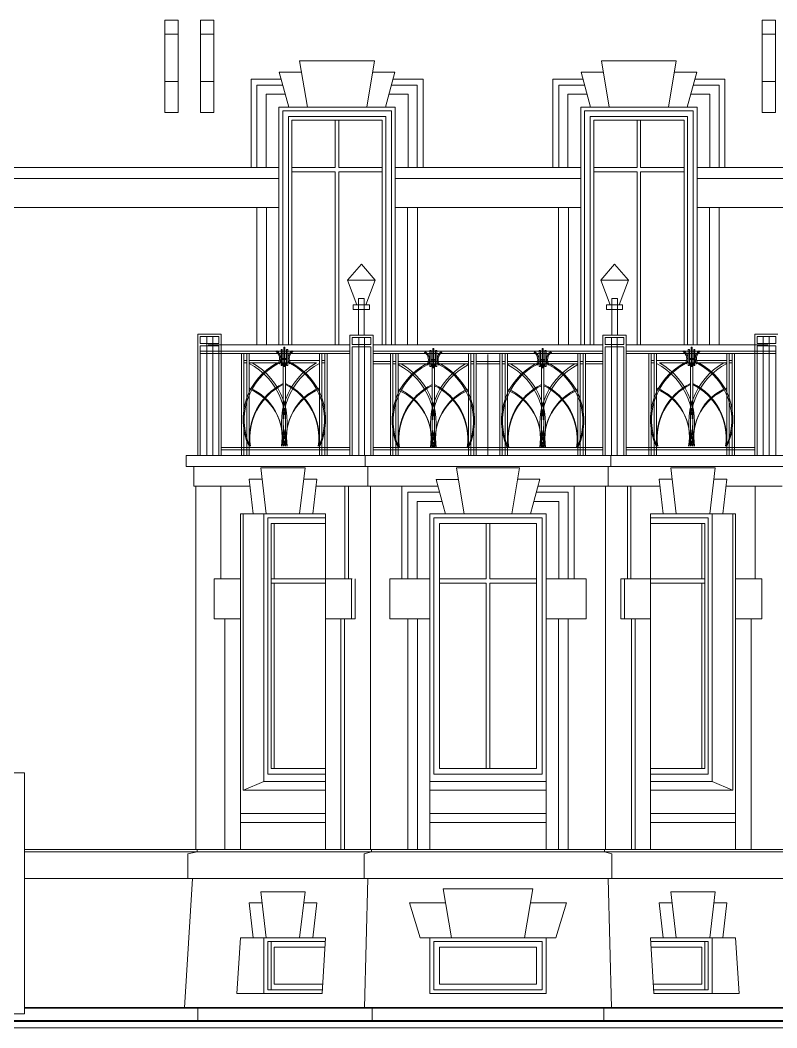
# Model space of a CAD drawing. Header units: millimetres. Extents: x 74752 to 193506, y -83124 to -13126.
# Drawn here: x 145103 to 151611, y -50400 to -41733 of the extents above; entities that cross this region are included whole.
import ezdxf

# ---------------------------------------------------------------- set-up
doc = ezdxf.new("R2010")
doc.units = ezdxf.units.MM
doc.layers.add('wall', color=5, linetype='Continuous')

msp = doc.modelspace()

# ---------------------------------------------------------------- linework, layer by layer
at = {"layer": 'wall', "color": 250, "linetype": 'Continuous', "lineweight": 15, "ltscale": 0.13}
for p, q in [((146346.4, -41852.8, -54479.3), (146461.6, -41852.8, -54479.3)), ((146652.4, -41852.8, -54479.3), (146767.6, -41852.8, -54479.3)), ((151601.2, -41852.8, -54479.3), (151486, -41852.8, -54479.3)), ((148150.6, -42082.1, -54317.7), (147507, -42082.1, -54278.7)), ((147507, -42082.1, -54331.2), (147573.8, -42480.3, -54233.4)), ((148150.6, -42082.1, -54331.2), (148083.8, -42480.3, -54233.4)), ((150102.9, -42082.1, -54317.7), (150746.5, -42082.1, -54278.7)), ((150102.9, -42082.1, -54331.2), (150169.7, -42480.3, -54233.4)), ((150746.5, -42082.1, -54331.2), (150679.7, -42480.3, -54233.4)), ((147331.5, -42180.3, -53801.4), (147523.6, -42180.3, -53785.2)), ((147413.5, -42480.3, -53872), (147331.5, -42180.3, -53874.3)), ((148326.1, -42180.3, -53801.4), (148134, -42180.3, -53785.2)), ((148244.1, -42480.3, -53872), (148326.1, -42180.3, -53874.3)), ((149927.5, -42180.3, -53801.4), (150119.6, -42180.3, -53785.2)), ((150009.4, -42480.3, -53872), (149927.5, -42180.3, -53874.3)), ((150922, -42180.3, -53801.4), (150729.9, -42180.3, -53785.2)), ((150840, -42480.3, -53872), (150922, -42180.3, -53874.3)), ((146346.4, -42260.1, -54479.3), (146461.6, -42260.1, -54479.3)), ((146652.4, -42260.1, -54479.3), (146767.6, -42260.1, -54479.3)), ((147088.8, -42240.3, -54318.4), (147088.8, -42999.9, -54683.5)), ((147088.8, -42240.3, -54317.6), (147347.9, -42240.3, -54298.1)), ((147138.8, -42291.2, -54308.5), (147138.8, -42999.9, -54673.8)), ((147138.8, -42291.2, -54308.5), (147361.8, -42291.2, -54308.5)), ((148518.8, -42291.2, -54308.5), (148295.8, -42291.2, -54308.5)), ((148568.8, -42240.3, -54316.5), (148309.7, -42240.3, -54296.9)), ((148518.8, -42291.2, -54308.5), (148518.8, -42999.9, -54870.8)), ((148568.8, -42240.3, -54318.4), (148568.8, -42999.9, -54880.5)), ((149684.7, -42240.3, -54318.4), (149684.7, -42999.9, -54880.5)), ((149684.7, -42240.3, -54316.5), (149943.9, -42240.3, -54296.9)), ((149734.7, -42291.2, -54308.5), (149734.7, -42999.9, -54870.8)), ((149734.7, -42291.2, -54308.5), (149957.7, -42291.2, -54308.5)), ((151114.7, -42291.2, -54308.5), (150891.7, -42291.2, -54308.5)), ((151164.7, -42240.3, -54317.6), (150905.6, -42240.3, -54298.1)), ((151114.7, -42291.2, -54308.5), (151114.7, -42999.9, -51468.9)), ((151164.7, -42240.3, -54318.4), (151164.7, -42999.9, -51478.6)), ((151601.2, -42260.1, -54479.3), (151486, -42260.1, -54479.3)), ((147218.8, -42370.3, -54309.7), (147383.5, -42370.3, -54297.3)), ((147218.8, -42370.3, -54308.6), (147218.8, -42999.9, -54684.7)), ((148438.8, -42370.3, -54308.6), (148274.1, -42370.3, -54296.1)), ((148438.8, -42370.3, -54308.6), (148438.8, -42999.9, -54881.8)), ((149814.7, -42370.3, -54308.6), (149979.4, -42370.3, -54296.1)), ((149814.7, -42370.3, -54308.6), (149814.7, -42999.9, -54881.8)), ((151034.7, -42370.3, -54309.7), (150870.1, -42370.3, -54297.3)), ((151034.7, -42370.3, -54308.6), (151034.7, -42999.9, -51479.8)), ((147328.8, -44526.8, -54269.7), (147328.8, -42480.3, -54298.2)), ((147328.8, -42480.3, -54298.2), (148328.8, -42480.3, -54298.2)), ((147361.8, -42513.3, -54269.6), (148295.8, -42513.3, -54298.2)), ((147361.8, -42513.3, -54298.2), (147361.8, -44526.8, -54259.6)), ((148278.6, -42480.3, -54298.2), (147379, -42480.3, -54298.2)), ((148295.8, -42513.3, -54298.2), (148295.8, -44526.8, -54259.6)), ((148328.8, -42480.3, -54298.2), (148328.8, -44526.8, -54269.7)), ((150924.7, -42480.3, -54298.2), (149924.7, -42480.3, -54298.2)), ((149924.7, -42480.3, -54298.2), (149924.7, -44526.8, -54269.7)), ((150891.7, -42513.3, -54269.6), (149957.7, -42513.3, -54298.2)), ((149957.7, -42513.3, -54298.2), (149957.7, -44526.8, -54259.6)), ((149974.9, -42480.3, -54298.2), (150874.5, -42480.3, -54298.2)), ((150891.7, -42513.3, -54298.2), (150891.7, -44526.8, -54259.6)), ((150924.7, -44526.8, -54269.7), (150924.7, -42480.3, -54298.2)), ((148247, -42562.3, -54298.2), (147410.6, -42562.3, -54271.2)), ((147410.6, -42562.3, -54298.2), (147410.6, -44526.8, -54259.4)), ((147813.8, -42592.2, -54664), (147813.8, -42999.9, -54881.8)), ((147843.8, -42592.2, -54664), (147843.8, -42999.9, -54881.8)), ((148247, -42562.3, -54298.2), (148247, -44526.8, -54259.4)), ((150006.5, -42562.3, -54298.2), (150842.9, -42562.3, -54271.2)), ((150006.5, -42562.3, -54298.2), (150006.5, -44526.8, -54259.4)), ((150409.7, -42592.2, -54664), (150409.7, -42999.9, -59401.9)), ((150439.7, -42592.2, -54664), (150439.7, -42999.9, -59401.9)), ((150842.9, -42562.3, -54298.2), (150842.9, -44526.8, -54259.4)), ((140976.4, -42999.9, -58086.6), (147328.8, -42999.9, -58086.6)), ((147813.8, -42999.9, -52587.5), (147440.6, -42999.8, -50361.6)), ((147813.8, -43037.2, -52587.5), (147440.6, -43037.2, -50361.6)), ((147813.8, -43037.2, -54881.8), (147813.8, -44526.8, -54651.5)), ((148217, -42999.9, -54992.2), (147843.8, -42999.9, -52766.4)), ((148217, -43037.3, -54992.2), (147843.8, -43037.2, -52766.4)), ((147843.8, -43037.2, -54881.8), (147843.8, -44526.8, -54651.5)), ((148328.8, -42999.9, -58283.7), (149924.7, -42999.9, -58283.7)), ((150409.7, -42999.9, -57107.6), (150036.5, -42999.9, -54881.8)), ((150409.7, -43037.3, -57107.6), (150036.5, -43037.2, -54881.8)), ((150409.7, -43037.3, -59401.9), (150409.7, -44526.8, -54944.1)), ((150812.9, -42999.9, -59512.3), (150439.7, -42999.9, -57286.5)), ((150812.9, -43037.3, -59512.3), (150439.7, -43037.3, -57286.5)), ((150439.7, -43037.3, -59401.9), (150439.7, -44526.8, -54944.1)), ((150924.7, -42999.9, -54881.8), (157443.3, -42999.9, -54881.8)), ((147328.8, -43094.8, -58086.6), (140976.4, -43094.8, -58086.6)), ((149924.7, -43094.8, -58283.7), (148328.8, -43094.8, -58283.7)), ((157443.3, -43094.8, -54881.8), (150924.7, -43094.8, -54881.8)), ((141041.4, -43344.8, -58086.6), (147328.8, -43344.8, -58086.6)), ((147138.5, -43344.8, -54732.9), (147138.5, -44526.8, -54332.4)), ((147222.9, -43344.8, -54676.4), (147222.9, -44526.8, -54277.3)), ((148328.8, -43344.8, -58283.7), (149924.7, -43344.8, -58283.7)), ((148434.7, -43344.8, -54873.5), (148434.7, -44526.8, -54277.3)), ((148519.1, -43344.8, -54930), (148519.1, -44526.8, -54332.4)), ((149734.4, -43344.8, -54930), (149734.4, -44526.8, -54332.4)), ((149818.8, -43344.8, -54873.5), (149818.8, -44526.8, -54277.3)), ((150924.7, -43344.8, -54881.8), (157443.3, -43344.8, -54881.8)), ((151030.6, -43344.8, -51471.6), (151030.6, -44526.8, -54277.3)), ((151115, -43344.8, -51528.1), (151115, -44526.8, -54332.4)), ((147919.1, -43970, -54478.6), (148038.3, -43832.5, -54478.6)), ((148157.6, -43970, -54478.6), (148038.3, -43832.5, -54478.6)), ((150095.9, -43970, -54478.6), (150215.2, -43832.5, -54478.6)), ((150334.4, -43970, -54478.6), (150215.2, -43832.5, -54478.6)), ((147999.1, -44182.4, -54478.6), (147919.1, -43970, -54478.6)), ((148157.6, -43970, -54478.6), (147919.1, -43970, -54478.6)), ((148076.8, -44182.4, -54478.6), (148157.6, -43970, -54478.6)), ((150176.8, -44182.4, -54478.6), (150095.9, -43970, -54478.6)), ((150095.9, -43970, -54478.6), (150334.4, -43970, -54478.6)), ((150254.5, -44182.4, -54478.6), (150334.4, -43970, -54478.6)), ((146632.5, -44433, -57695.4), (146632.5, -44603.3, -57695.4)), ((146632.5, -44433, -57695.4), (146632.5, -45470.5, -57695.4)), ((146632.5, -44433, -57695.4), (146832.5, -44433, -57695.4)), ((146652.5, -44453, -57695.4), (146652.5, -44513, -57695.4)), ((146812.5, -44453, -57695.4), (146652.5, -44453, -57695.4)), ((146812.5, -44453, -57695.4), (146804.5, -44453, -57695.4)), ((146812.1, -44433, -57695.4), (146832.5, -44433, -57695.4)), ((146812.5, -44453, -57695.4), (146812.5, -44513, -57695.4)), ((146832.5, -44433, -57695.4), (146832.5, -44598.1, -57695.4)), ((146832.5, -44433, -57695.4), (146832.5, -45470.5, -57695.4)), ((147937.9, -44442.8, -54478.6), (147937.9, -45477.5, -54478.6)), ((147937.9, -44442.8, -54478.6), (148137.9, -44442.8, -54478.6)), ((147957.9, -44462.8, -54478.6), (147957.9, -44522.8, -54478.6)), ((148117.9, -44462.8, -54478.6), (147957.9, -44462.8, -54478.6)), ((148117.9, -44462.8, -54478.6), (148109.9, -44462.8, -54478.6)), ((148117.5, -44442.8, -54478.6), (148137.9, -44442.8, -54478.6)), ((148117.9, -44462.8, -54478.6), (148117.9, -44522.8, -54478.6)), ((148137.9, -44442.8, -54478.6), (148137.9, -44608, -54478.6)), ((148137.9, -44442.8, -54478.6), (148137.9, -45477.5, -54478.6)), ((150115.6, -44442.8, -54478.6), (150115.6, -44608, -54478.6)), ((150115.6, -44442.8, -54478.6), (150115.6, -45477.5, -54478.6)), ((150315.6, -44442.8, -54478.6), (150115.6, -44442.8, -54478.6)), ((150136, -44442.8, -54478.6), (150115.6, -44442.8, -54478.6)), ((150135.6, -44462.8, -54478.6), (150135.6, -44522.8, -54478.6)), ((150135.6, -44462.8, -54478.6), (150143.6, -44462.8, -54478.6)), ((150135.6, -44462.8, -54478.6), (150295.6, -44462.8, -54478.6)), ((150295.6, -44462.8, -54478.6), (150295.6, -44522.8, -54478.6)), ((150315.6, -44442.8, -54478.6), (150315.6, -45477.5, -54478.6)), ((151421, -44433, -57695.4), (151421, -44598.1, -57695.4)), ((151421, -44433, -57695.4), (151421, -45470.5, -57695.4)), ((151621, -44433, -57695.4), (151421, -44433, -57695.4)), ((151441.4, -44433, -57695.4), (151421, -44433, -57695.4)), ((151441, -44453, -57695.4), (151441, -44513, -57695.4)), ((151441, -44453, -57695.4), (151449, -44453, -57695.4)), ((151441, -44453, -57695.4), (151601, -44453, -57695.4)), ((151601, -44453, -57695.4), (151601, -44513, -57695.4)), ((146812.5, -44513, -57695.4), (146652.5, -44513, -57695.4)), ((146812.5, -44533, -57695.4), (146652.5, -44533, -57695.4)), ((146652.5, -44533, -57695.4), (146652.5, -45470.5, -57695.4)), ((146720.7, -44526.8, -57694.7), (147937.9, -44526.8, -57694.7)), ((146812.5, -44533, -57695.4), (146776, -44533, -57695.4)), ((146812.5, -44513, -57695.4), (146781.7, -44513, -57695.4)), ((146812.5, -44533, -57695.4), (146812.5, -44575.1, -57695.4)), ((146812.5, -44533, -57695.4), (146812.5, -45470.5, -57695.4)), ((147370.6, -44547, -57694.7), (147370.6, -44712.3, -57694.7)), ((147370.6, -44547, -57694.7), (147380.6, -44547, -57694.7)), ((147380.6, -44547, -57694.7), (147380.6, -44712.3, -57694.7)), ((148117.9, -44522.8, -54478.6), (147957.9, -44522.8, -54478.6)), ((148117.9, -44542.8, -54478.6), (147957.9, -44542.8, -54478.6)), ((147957.9, -44542.8, -54478.6), (147957.9, -45477.5, -54478.6)), ((148117.9, -44542.8, -54478.6), (148117.9, -45477.5, -54478.6)), ((149126.8, -44526.8, -57694.7), (148137.9, -44526.8, -57694.7)), ((149126.8, -44526.8, -57694.7), (150115.6, -44526.8, -57694.7)), ((150135.6, -44522.8, -54478.6), (150295.6, -44522.8, -54478.6)), ((150135.6, -44542.8, -54478.6), (150295.6, -44542.8, -54478.6)), ((150135.6, -44542.8, -54478.6), (150135.6, -45477.5, -54478.6)), ((150295.6, -44542.8, -54478.6), (150295.6, -45477.5, -54478.6)), ((151532.8, -44526.8, -57694.7), (150315.6, -44526.8, -57694.7)), ((150872.9, -44547, -57694.7), (150872.9, -44712.3, -57694.7)), ((150882.9, -44547, -57694.7), (150872.9, -44547, -57694.7)), ((150882.9, -44547, -57694.7), (150882.9, -44712.3, -57694.7)), ((151441, -44513, -57695.4), (151471.8, -44513, -57695.4)), ((151441, -44513, -57695.4), (151601, -44513, -57695.4)), ((151441, -44533, -57695.4), (151477.5, -44533, -57695.4)), ((151441, -44533, -57695.4), (151601, -44533, -57695.4)), ((151441, -44533, -57695.4), (151441, -44575.1, -57695.4)), ((151441, -44533, -57695.4), (151441, -45470.5, -57695.4)), ((151601, -44533, -57695.4), (151601, -45470.5, -57695.4)), ((147555.9, -44580.1, -57694.7), (146652.5, -44580.1, -57694.7)), ((147583.2, -44580.1, -57694.7), (146652.5, -44580.1, -57694.7)), ((147555.9, -44600.1, -57694.7), (146652.5, -44600.1, -57694.7)), ((147006.6, -45470.5, -57694.7), (147006.6, -44600.1, -57694.7)), ((147026.6, -44660.1, -57694.7), (147026.6, -44600.1, -57694.7)), ((147026.6, -45470.5, -57694.7), (147026.6, -44600.1, -57694.7)), ((147052.8, -44660.1, -57694.7), (147052.8, -44600.1, -57694.7)), ((147052.8, -45406, -57694.7), (147052.8, -44615.6, -57694.7)), ((147072.8, -44660.1, -57694.7), (147072.8, -44600.1, -57694.7)), ((147072.8, -45406, -57694.7), (147072.8, -44615.6, -57694.7)), ((147309.4, -44575.9, -57694.7), (147301, -44581.5, -57694.7)), ((147937.9, -44580.1, -57694.7), (147317.7, -44580.1, -57694.7)), ((147937.9, -44600.1, -57694.7), (147317.7, -44600.1, -57694.7)), ((147346.6, -44564.8, -57694.7), (147346.6, -44702.3, -57694.7)), ((147346.6, -44564.8, -57694.7), (147356.6, -44564.8, -57694.7)), ((147356.6, -44564.8, -57694.7), (147356.6, -44702.3, -57694.7)), ((147394.7, -44564.8, -57694.7), (147394.7, -44702.3, -57694.7)), ((147404.7, -44564.8, -57694.7), (147394.7, -44564.8, -57694.7)), ((147404.7, -44564.8, -57694.7), (147404.7, -44702.3, -57694.7)), ((147441.9, -44575.9, -57694.7), (147450.2, -44581.5, -57694.7)), ((147677.9, -45470.5, -57694.7), (147677.9, -44600.1, -57694.7)), ((147697.9, -45470.5, -57694.7), (147697.9, -44600.1, -57694.7)), ((147724.1, -45470.5, -57694.7), (147724.1, -44600.1, -57694.7)), ((147744.1, -45470.5, -57694.7), (147744.1, -44600.1, -57694.7)), ((149126.8, -44580.1, -57694.7), (148137.9, -44580.1, -57694.7)), ((149126.8, -44600.1, -57694.7), (148137.9, -44600.1, -57694.7)), ((148287.9, -45477.5, -57682.4), (148287.9, -44600.1, -57682.4)), ((148307.9, -45477.5, -57682.4), (148307.9, -44600.1, -57682.4)), ((148334.1, -45477.5, -57682.4), (148334.1, -44600.1, -57682.4)), ((148354.1, -45477.5, -57682.4), (148354.1, -44600.1, -57682.4)), ((148590, -44585.7, -57682.4), (148581.7, -44591.3, -57682.4)), ((148627.3, -44574.6, -57682.4), (148627.3, -44712.1, -57682.4)), ((148627.3, -44574.6, -57682.4), (148637.3, -44574.6, -57682.4)), ((148637.3, -44574.6, -57682.4), (148637.3, -44712.1, -57682.4)), ((148651.3, -44556.8, -57682.4), (148651.3, -44722.1, -57682.4)), ((148661.3, -44556.8, -57682.4), (148651.3, -44556.8, -57682.4)), ((148661.3, -44556.8, -57682.4), (148661.3, -44722.1, -57682.4)), ((148675.4, -44574.6, -57682.4), (148675.4, -44712.1, -57682.4)), ((148685.4, -44574.6, -57682.4), (148675.4, -44574.6, -57682.4)), ((148685.4, -44574.6, -57682.4), (148685.4, -44712.1, -57682.4)), ((148722.6, -44585.7, -57682.4), (148730.9, -44591.3, -57682.4)), ((148959.2, -45477.5, -57682.4), (148959.2, -44600.1, -57682.4)), ((148979.2, -45477.5, -57682.4), (148979.2, -44600.1, -57682.4)), ((149005.4, -45477.5, -57682.4), (149005.4, -44600.1, -57682.4)), ((149025.4, -45477.5, -57682.4), (149025.4, -44600.1, -57682.4)), ((149125.7, -45477.5, -57682.4), (149125.7, -44609.9, -57682.4)), ((149126.8, -44580.1, -57694.7), (150115.6, -44580.1, -57694.7)), ((149126.8, -44600.1, -57694.7), (150115.6, -44600.1, -57694.7)), ((149228.1, -45477.5, -57682.4), (149228.1, -44600.1, -57682.4)), ((149248.1, -45477.5, -57682.4), (149248.1, -44600.1, -57682.4)), ((149274.3, -45477.5, -57682.4), (149274.3, -44600.1, -57682.4)), ((149294.3, -45477.5, -57682.4), (149294.3, -44600.1, -57682.4)), ((149530.9, -44585.7, -57682.4), (149522.6, -44591.3, -57682.4)), ((149568.1, -44574.6, -57682.4), (149568.1, -44712.1, -57682.4)), ((149568.1, -44574.6, -57682.4), (149578.1, -44574.6, -57682.4)), ((149578.1, -44574.6, -57682.4), (149578.1, -44712.1, -57682.4)), ((149592.2, -44556.8, -57682.4), (149592.2, -44722.1, -57682.4)), ((149592.2, -44556.8, -57682.4), (149602.2, -44556.8, -57682.4)), ((149602.2, -44556.8, -57682.4), (149602.2, -44722.1, -57682.4)), ((149616.2, -44574.6, -57682.4), (149616.2, -44712.1, -57682.4)), ((149626.2, -44574.6, -57682.4), (149616.2, -44574.6, -57682.4)), ((149626.2, -44574.6, -57682.4), (149626.2, -44712.1, -57682.4)), ((149663.5, -44585.7, -57682.4), (149671.8, -44591.3, -57682.4)), ((149899.4, -45477.5, -57682.4), (149899.4, -44600.1, -57682.4)), ((149919.4, -45477.5, -57682.4), (149919.4, -44600.1, -57682.4)), ((149945.6, -45477.5, -57682.4), (149945.6, -44600.1, -57682.4)), ((149965.6, -45477.5, -57682.4), (149965.6, -44600.1, -57682.4)), ((150315.6, -44580.1, -57694.7), (150935.9, -44580.1, -57694.7)), ((150315.6, -44600.1, -57694.7), (150935.9, -44600.1, -57694.7)), ((150509.5, -45470.5, -57694.7), (150509.5, -44600.1, -57694.7)), ((150529.5, -45470.5, -57694.7), (150529.5, -44600.1, -57694.7)), ((150555.6, -45470.5, -57694.7), (150555.6, -44600.1, -57694.7)), ((150575.6, -45470.5, -57694.7), (150575.6, -44600.1, -57694.7)), ((150670.4, -44580.1, -57694.7), (151601, -44580.1, -57694.7)), ((150697.6, -44580.1, -57694.7), (151601, -44580.1, -57694.7)), ((150697.6, -44600.1, -57694.7), (151601, -44600.1, -57694.7)), ((150811.6, -44575.9, -57694.7), (150803.3, -44581.5, -57694.7)), ((150848.8, -44564.8, -57694.7), (150848.8, -44702.3, -57694.7)), ((150848.8, -44564.8, -57694.7), (150858.8, -44564.8, -57694.7)), ((150858.8, -44564.8, -57694.7), (150858.8, -44702.3, -57694.7)), ((150896.9, -44564.8, -57694.7), (150896.9, -44702.3, -57694.7)), ((150906.9, -44564.8, -57694.7), (150896.9, -44564.8, -57694.7)), ((150906.9, -44564.8, -57694.7), (150906.9, -44702.3, -57694.7)), ((150944.2, -44575.9, -57694.7), (150952.5, -44581.5, -57694.7)), ((151180.8, -44660.1, -57694.7), (151180.8, -44600.1, -57694.7)), ((151180.8, -45406, -57694.7), (151180.8, -44615.6, -57694.7)), ((151200.8, -44660.1, -57694.7), (151200.8, -44600.1, -57694.7)), ((151200.8, -45406, -57694.7), (151200.8, -44615.6, -57694.7)), ((151226.9, -44660.1, -57694.7), (151226.9, -44600.1, -57694.7)), ((151226.9, -45470.5, -57694.7), (151226.9, -44600.1, -57694.7)), ((151246.9, -45470.5, -57694.7), (151246.9, -44600.1, -57694.7)), ((147026.6, -44660.1, -57694.7), (147052.8, -44660.1, -57694.7)), ((147026.6, -45470.5, -57694.7), (147026.6, -44680.1, -57694.7)), ((147026.6, -44680.1, -57694.7), (147052.8, -44680.1, -57694.7)), ((147052.8, -45470.5, -57694.7), (147052.8, -44680.1, -57694.7)), ((147072.8, -44660.1, -57694.7), (147332.2, -44660.1, -57694.7)), ((147072.8, -44680.1, -57694.7), (147324.6, -44680.1, -57694.7)), ((147072.8, -45470.5, -57694.7), (147072.8, -44680.1, -57694.7)), ((147072.8, -44680.1, -57694.7), (147175.4, -44680.1, -57694.7)), ((147331.1, -44688.3, -57694.7), (147321.2, -44686.7, -57694.7)), ((147335, -44680.1, -57694.7), (147346.6, -44680.1, -57694.7)), ((147335, -44680.1, -57694.7), (147346.6, -44680.1, -57694.7)), ((147342.7, -44652.3, -57694.7), (147346.6, -44652.3, -57694.7)), ((147343.6, -44642.3, -57694.7), (147346.6, -44642.3, -57694.7)), ((147346.6, -44702.3, -57694.7), (147356.6, -44702.3, -57694.7)), ((147431.8, -44680.1, -57694.7), (147356.5, -44680.1, -57694.7)), ((147356.6, -44642.3, -57694.7), (147370.6, -44642.3, -57694.7)), ((147356.6, -44652.3, -57694.7), (147370.6, -44652.3, -57694.7)), ((147356.6, -44680.1, -57694.7), (147370.6, -44680.1, -57694.7)), ((147356.6, -44680.1, -57694.7), (147370.6, -44680.1, -57694.7)), ((147365.3, -44680.1, -57694.7), (147365.3, -45398.3, -57694.7)), ((147370.6, -44712.3, -57694.7), (147380.6, -44712.3, -57694.7)), ((147380.6, -44642.3, -57694.7), (147394.7, -44642.3, -57694.7)), ((147380.6, -44652.3, -57694.7), (147394.7, -44652.3, -57694.7)), ((147380.6, -44680.1, -57694.7), (147394.7, -44680.1, -57694.7)), ((147380.6, -44680.1, -57694.7), (147394.7, -44680.1, -57694.7)), ((147385.3, -44680.1, -57694.7), (147385.3, -45398.3, -57694.7)), ((147404.7, -44702.3, -57694.7), (147394.7, -44702.3, -57694.7)), ((147407.7, -44642.3, -57694.7), (147404.7, -44642.3, -57694.7)), ((147408.6, -44652.3, -57694.7), (147404.7, -44652.3, -57694.7)), ((147416.3, -44680.1, -57694.7), (147404.7, -44680.1, -57694.7)), ((147404.7, -44680.1, -57694.7), (147416.3, -44680.1, -57694.7)), ((147678.5, -44660.1, -57694.7), (147419.1, -44660.1, -57694.7)), ((147420.2, -44688.3, -57694.7), (147430.1, -44686.7, -57694.7)), ((147426.7, -44680.1, -57694.7), (147650.6, -44680.1, -57694.7)), ((147724.7, -44660.1, -57694.7), (147698.5, -44660.1, -57694.7)), ((147724.7, -44680.1, -57694.7), (147698.5, -44680.1, -57694.7)), ((148287.9, -44669.9, -57682.4), (148137.9, -44669.9, -57682.4)), ((148287.9, -44689.9, -57682.4), (148137.9, -44689.9, -57682.4)), ((148334.1, -44669.9, -57682.4), (148307.9, -44669.9, -57682.4)), ((148334.1, -44689.9, -57682.4), (148307.9, -44689.9, -57682.4)), ((148959.2, -44669.9, -57682.4), (148354.1, -44669.9, -57682.4)), ((148959.2, -44689.9, -57682.4), (148354.1, -44689.9, -57682.4)), ((148600.1, -44689.9, -57682.4), (148675.5, -44689.9, -57682.4)), ((148611.7, -44698.2, -57682.4), (148601.9, -44696.5, -57682.4)), ((148615.7, -44689.9, -57682.4), (148627.3, -44689.9, -57682.4)), ((148627.3, -44689.9, -57682.4), (148615.7, -44689.9, -57682.4)), ((148623.4, -44662.1, -57682.4), (148627.3, -44662.1, -57682.4)), ((148624.3, -44652.1, -57682.4), (148627.3, -44652.1, -57682.4)), ((148627.3, -44712.1, -57682.4), (148637.3, -44712.1, -57682.4)), ((148651.3, -44652.1, -57682.4), (148637.3, -44652.1, -57682.4)), ((148651.3, -44662.1, -57682.4), (148637.3, -44662.1, -57682.4)), ((148651.3, -44689.9, -57682.4), (148637.3, -44689.9, -57682.4)), ((148651.3, -44689.9, -57682.4), (148637.3, -44689.9, -57682.4)), ((148646.6, -44689.9, -57682.4), (148646.6, -45408.2, -57682.4)), ((148661.3, -44722.1, -57682.4), (148651.3, -44722.1, -57682.4)), ((148675.4, -44652.1, -57682.4), (148661.3, -44652.1, -57682.4)), ((148675.4, -44662.1, -57682.4), (148661.3, -44662.1, -57682.4)), ((148675.4, -44689.9, -57682.4), (148661.3, -44689.9, -57682.4)), ((148675.4, -44689.9, -57682.4), (148661.3, -44689.9, -57682.4)), ((148666.6, -44689.9, -57682.4), (148666.6, -45408.2, -57682.4)), ((148685.4, -44712.1, -57682.4), (148675.4, -44712.1, -57682.4)), ((148688.3, -44652.1, -57682.4), (148685.4, -44652.1, -57682.4)), ((148689.2, -44662.1, -57682.4), (148685.4, -44662.1, -57682.4)), ((148696.9, -44689.9, -57682.4), (148685.4, -44689.9, -57682.4)), ((148696.9, -44689.9, -57682.4), (148685.4, -44689.9, -57682.4)), ((148959.2, -44669.9, -57682.4), (148699.8, -44669.9, -57682.4)), ((148700.9, -44698.2, -57682.4), (148710.8, -44696.5, -57682.4)), ((148959.2, -44689.9, -57682.4), (148707.4, -44689.9, -57682.4)), ((148959.2, -44689.9, -57682.4), (148856.6, -44689.9, -57682.4)), ((149005.4, -44669.9, -57682.4), (148979.2, -44669.9, -57682.4)), ((149005.4, -44669.9, -57682.4), (148979.2, -44669.9, -57682.4)), ((149005.4, -44689.9, -57682.4), (148979.2, -44689.9, -57682.4)), ((149005.4, -44689.9, -57682.4), (148979.2, -44689.9, -57682.4)), ((149126.8, -44669.9, -57682.4), (149025.4, -44669.9, -57682.4)), ((149126.8, -44689.9, -57682.4), (149025.4, -44689.9, -57682.4)), ((149126.8, -44669.9, -57682.4), (149228.1, -44669.9, -57682.4)), ((149126.8, -44689.9, -57682.4), (149228.1, -44689.9, -57682.4)), ((149248.1, -44669.9, -57682.4), (149274.3, -44669.9, -57682.4)), ((149248.1, -44669.9, -57682.4), (149274.3, -44669.9, -57682.4)), ((149248.1, -44689.9, -57682.4), (149274.3, -44689.9, -57682.4)), ((149248.1, -44689.9, -57682.4), (149274.3, -44689.9, -57682.4)), ((149294.3, -44669.9, -57682.4), (149899.4, -44669.9, -57682.4)), ((149294.3, -44669.9, -57682.4), (149553.7, -44669.9, -57682.4)), ((149294.3, -44689.9, -57682.4), (149899.4, -44689.9, -57682.4)), ((149294.3, -44689.9, -57682.4), (149546.1, -44689.9, -57682.4)), ((149294.3, -44689.9, -57682.4), (149396.9, -44689.9, -57682.4)), ((149552.6, -44698.2, -57682.4), (149542.8, -44696.5, -57682.4)), ((149556.6, -44689.9, -57682.4), (149568.1, -44689.9, -57682.4)), ((149556.6, -44689.9, -57682.4), (149568.1, -44689.9, -57682.4)), ((149564.3, -44662.1, -57682.4), (149568.1, -44662.1, -57682.4)), ((149565.2, -44652.1, -57682.4), (149568.1, -44652.1, -57682.4)), ((149568.1, -44712.1, -57682.4), (149578.1, -44712.1, -57682.4)), ((149653.4, -44689.9, -57682.4), (149578, -44689.9, -57682.4)), ((149578.1, -44652.1, -57682.4), (149592.2, -44652.1, -57682.4)), ((149578.1, -44662.1, -57682.4), (149592.2, -44662.1, -57682.4)), ((149578.1, -44689.9, -57682.4), (149592.2, -44689.9, -57682.4)), ((149578.1, -44689.9, -57682.4), (149592.2, -44689.9, -57682.4)), ((149586.9, -44689.9, -57682.4), (149586.9, -45408.2, -57682.4)), ((149592.2, -44722.1, -57682.4), (149602.2, -44722.1, -57682.4)), ((149602.2, -44652.1, -57682.4), (149616.2, -44652.1, -57682.4)), ((149602.2, -44662.1, -57682.4), (149616.2, -44662.1, -57682.4)), ((149602.2, -44689.9, -57682.4), (149616.2, -44689.9, -57682.4)), ((149602.2, -44689.9, -57682.4), (149616.2, -44689.9, -57682.4)), ((149606.9, -44689.9, -57682.4), (149606.9, -45408.2, -57682.4)), ((149626.2, -44712.1, -57682.4), (149616.2, -44712.1, -57682.4)), ((149629.2, -44652.1, -57682.4), (149626.2, -44652.1, -57682.4)), ((149630.1, -44662.1, -57682.4), (149626.2, -44662.1, -57682.4)), ((149637.8, -44689.9, -57682.4), (149626.2, -44689.9, -57682.4)), ((149626.2, -44689.9, -57682.4), (149637.8, -44689.9, -57682.4)), ((149641.8, -44698.2, -57682.4), (149651.6, -44696.5, -57682.4)), ((149919.4, -44669.9, -57682.4), (149945.6, -44669.9, -57682.4)), ((149919.4, -44689.9, -57682.4), (149945.6, -44689.9, -57682.4)), ((149965.6, -44669.9, -57682.4), (150115.6, -44669.9, -57682.4)), ((149965.6, -44689.9, -57682.4), (150115.6, -44689.9, -57682.4)), ((150528.8, -44660.1, -57694.7), (150555, -44660.1, -57694.7)), ((150528.8, -44680.1, -57694.7), (150555, -44680.1, -57694.7)), ((150575, -44660.1, -57694.7), (150834.4, -44660.1, -57694.7)), ((150826.8, -44680.1, -57694.7), (150602.9, -44680.1, -57694.7)), ((150821.7, -44680.1, -57694.7), (150897.1, -44680.1, -57694.7)), ((150833.3, -44688.3, -57694.7), (150823.4, -44686.7, -57694.7)), ((150837.3, -44680.1, -57694.7), (150848.8, -44680.1, -57694.7)), ((150848.8, -44680.1, -57694.7), (150837.3, -44680.1, -57694.7)), ((150845, -44652.3, -57694.7), (150848.8, -44652.3, -57694.7)), ((150845.9, -44642.3, -57694.7), (150848.8, -44642.3, -57694.7)), ((150848.8, -44702.3, -57694.7), (150858.8, -44702.3, -57694.7)), ((150872.9, -44642.3, -57694.7), (150858.8, -44642.3, -57694.7)), ((150872.9, -44652.3, -57694.7), (150858.8, -44652.3, -57694.7)), ((150872.9, -44680.1, -57694.7), (150858.8, -44680.1, -57694.7)), ((150872.9, -44680.1, -57694.7), (150858.8, -44680.1, -57694.7)), ((150868.2, -44680.1, -57694.7), (150868.2, -45398.3, -57694.7)), ((150882.9, -44712.3, -57694.7), (150872.9, -44712.3, -57694.7)), ((150896.9, -44642.3, -57694.7), (150882.9, -44642.3, -57694.7)), ((150896.9, -44652.3, -57694.7), (150882.9, -44652.3, -57694.7)), ((150896.9, -44680.1, -57694.7), (150882.9, -44680.1, -57694.7)), ((150896.9, -44680.1, -57694.7), (150882.9, -44680.1, -57694.7)), ((150888.2, -44680.1, -57694.7), (150888.2, -45398.3, -57694.7)), ((150906.9, -44702.3, -57694.7), (150896.9, -44702.3, -57694.7)), ((150909.9, -44642.3, -57694.7), (150906.9, -44642.3, -57694.7)), ((150910.8, -44652.3, -57694.7), (150906.9, -44652.3, -57694.7)), ((150918.5, -44680.1, -57694.7), (150906.9, -44680.1, -57694.7)), ((150918.5, -44680.1, -57694.7), (150906.9, -44680.1, -57694.7)), ((151180.8, -44660.1, -57694.7), (150921.4, -44660.1, -57694.7)), ((150922.5, -44688.3, -57694.7), (150932.3, -44686.7, -57694.7)), ((151180.8, -44680.1, -57694.7), (150928.9, -44680.1, -57694.7)), ((151180.8, -44680.1, -57694.7), (151078.1, -44680.1, -57694.7)), ((151180.8, -45470.5, -57694.7), (151180.8, -44680.1, -57694.7)), ((151226.9, -44660.1, -57694.7), (151200.8, -44660.1, -57694.7)), ((151200.8, -45470.5, -57694.7), (151200.8, -44680.1, -57694.7)), ((151226.9, -44680.1, -57694.7), (151200.8, -44680.1, -57694.7)), ((151226.9, -45470.5, -57694.7), (151226.9, -44680.1, -57694.7)), ((147937.9, -45408.2, -57682.4), (146832.5, -45408.2, -57682.4)), ((147688.9, -45408.2, -57682.4), (147937.9, -45408.2, -57682.4)), ((149126.8, -45408.2, -57682.4), (148137.9, -45408.2, -57682.4)), ((148137.9, -45408.2, -57682.4), (149126.8, -45408.2, -57682.4)), ((149126.8, -45408.2, -57682.4), (150115.6, -45408.2, -57682.4)), ((150115.6, -45408.2, -57682.4), (149126.8, -45408.2, -57682.4)), ((150315.6, -45408.2, -57682.4), (151421, -45408.2, -57682.4)), ((150564.6, -45408.2, -57682.4), (150315.6, -45408.2, -57682.4)), ((146531.1, -45477.5, -57696.9), (151722.5, -45477.5, -57696.9)), ((146531.1, -45477.5, -57695.4), (146531.1, -45572.4, -57695.4)), ((147937.9, -45428.2, -57682.4), (146832.5, -45428.2, -57682.4)), ((147615.2, -45428.2, -57682.4), (147937.9, -45428.2, -57682.4)), ((148070.3, -45477.5, -57851.7), (148070.3, -45572.4, -57851.7)), ((149126.8, -45428.2, -57682.4), (148137.9, -45428.2, -57682.4)), ((148137.9, -45428.2, -57682.4), (149126.8, -45428.2, -57682.4)), ((149126.8, -45428.2, -57682.4), (150115.6, -45428.2, -57682.4)), ((150115.6, -45428.2, -57682.4), (149126.8, -45428.2, -57682.4)), ((150182.9, -45477.5, -57851.7), (150182.9, -45572.4, -57851.7)), ((150315.6, -45428.2, -57682.4), (151421, -45428.2, -57682.4)), ((150638.4, -45428.2, -57682.4), (150315.6, -45428.2, -57682.4)), ((146531.1, -45572.4, -57696.9), (148240, -45572.4, -57696.9)), ((146596.1, -45742.6, -57694), (146596.1, -45572.4, -57694.7)), ((147172.6, -45584.3, -53211.1), (147219.1, -45980.5, -53113.8)), ((147553.1, -45584.3, -53240.5), (147172.6, -45584.3, -53240.5)), ((147553.1, -45584.3, -53211.1), (147506.6, -45980.5, -53113.8)), ((148093.9, -45742.6, -57850.9), (148093.9, -45572.4, -57851.7)), ((151722.5, -45572.4, -57696.9), (148240, -45572.4, -57696.9)), ((148855.2, -45584.3, -54636.2), (148922, -45982.6, -54538.4)), ((148855.2, -45584.3, -54636.2), (149398, -45584.3, -54636.2)), ((149398, -45584.3, -54606.8), (149331.5, -45980.5, -54509.5)), ((150159.3, -45742.6, -57850.9), (150159.3, -45572.4, -57851.7)), ((150700.1, -45584.3, -53240.5), (151080.6, -45584.3, -53240.5)), ((150700.1, -45584.3, -53211.1), (150746.6, -45980.5, -53113.8)), ((151080.6, -45584.3, -53211.1), (151034.1, -45980.5, -53113.8)), ((146596.1, -45742.6, -57696.1), (147078.9, -45742.6, -57696.1)), ((146615.4, -48866.7, -57441.9), (146615.4, -45742.6, -57696.1)), ((146829, -45742.6, -54635.6), (146829, -46538.2, -54539.5)), ((147071.6, -45680.5, -52668.7), (147183.9, -45680.5, -52659.3)), ((147071.6, -45680.5, -52826.1), (147106.8, -45980.5, -52752.4)), ((147654.1, -45680.5, -52668.7), (147541.8, -45680.5, -52659.3)), ((147654.1, -45680.5, -52826.1), (147618.9, -45980.5, -52752.4)), ((147646.8, -45742.6, -57696.1), (148240, -45742.6, -57696.1)), ((147896.7, -45742.6, -54635.6), (147896.7, -46538.2, -54539.5)), ((147926.7, -45742.6, -54635.6), (147926.7, -46538.2, -54539.5)), ((148115.4, -48866.7, -57431.4), (148115.4, -45742.6, -57696.1)), ((148696.1, -45742.6, -57696.1), (148240, -45742.6, -57696.1)), ((148387, -45742.6, -54623.4), (148387, -46540.4, -54519.8)), ((148387, -45742.6, -54625.3), (148696.1, -45742.6, -54602)), ((148679.7, -45682.6, -54106.4), (148871.8, -45682.6, -54090.3)), ((148761.7, -45982.6, -54177), (148679.7, -45682.6, -54179.3)), ((149573.8, -45680.5, -54077.5), (149381.7, -45680.5, -54061.3)), ((149491.8, -45980.5, -54148.1), (149573.8, -45680.5, -54150.4)), ((150606.4, -45742.6, -57696.1), (149556.8, -45742.6, -57696.1)), ((149866.5, -45742.6, -54625.3), (149557.4, -45742.6, -54602)), ((149866.5, -45742.6, -54623.4), (149866.5, -46538.2, -54520.1)), ((150137.8, -48866.7, -57431.4), (150137.8, -45742.6, -57696.1)), ((150326.5, -45742.6, -54635.6), (150326.5, -46538.2, -54539.5)), ((150356.5, -45742.6, -54635.6), (150356.5, -46538.2, -54539.5)), ((150599.1, -45680.5, -52668.7), (150711.4, -45680.5, -52659.3)), ((150599.1, -45680.5, -52826.1), (150634.3, -45980.5, -52752.4)), ((151181.6, -45680.5, -52668.7), (151069.3, -45680.5, -52659.3)), ((151181.6, -45680.5, -52826.1), (151146.4, -45980.5, -52752.4)), ((151657.5, -45742.6, -57696.1), (151174.3, -45742.6, -57696.1)), ((151424.2, -45742.6, -54635.6), (151424.2, -46538.2, -54539.5)), ((148437, -45793.4, -54613.5), (148437, -46540.4, -54510.2)), ((148437, -45793.4, -54613.5), (148710, -45793.4, -54613.5)), ((149816.5, -45793.4, -54613.5), (149543.5, -45793.4, -54613.5)), ((149816.5, -45793.4, -54613.5), (149816.5, -46538.2, -54510.4)), ((148517, -45872.6, -54617.4), (148731.6, -45872.6, -54601.2)), ((148517, -45872.6, -54613.6), (148517, -46540.4, -54518.4)), ((149736.5, -45872.6, -54617.4), (149521.9, -45872.6, -54601.2)), ((149736.5, -45872.6, -54613.6), (149736.5, -46538.2, -54518.7)), ((147728.7, -45980.5, -51743.6), (146997, -45980.5, -54736.2)), ((146997, -45980.5, -54635.6), (146997, -48866.7, -54636.4)), ((147021.6, -45980.5, -54635.6), (147021.6, -48355.4, -54790.1)), ((147021.6, -45980.5, -54635.6), (147021.6, -48355.4, -54636.2)), ((147021.6, -48355.4, -54635.6), (147021.6, -45980.5, -54635.6)), ((147199.4, -45980.5, -54635.6), (147199.4, -48280.4, -54790.1)), ((147232.6, -46013.5, -54635.6), (147728.7, -46013.5, -51743.6)), ((147232.6, -46013.5, -54635.6), (147232.6, -48217.4, -54790.1)), ((147728.7, -45980.5, -51897.4), (147728.7, -48355.3, -51898.1)), ((147728.7, -45980.5, -54635.6), (147728.7, -48866.7, -54636.4)), ((148627, -45980.5, -54635.6), (149626.5, -45980.5, -54635.6)), ((148627, -45980.5, -54635.6), (148627, -48866.7, -54823.3)), ((148660, -46013.5, -54635.6), (148660, -48168.3, -54790.1)), ((148660, -46013.5, -54635.6), (148660, -48217.3, -54790.1)), ((148660, -46013.5, -54635.6), (149593.5, -46013.5, -54635.6)), ((149593.5, -46013.5, -54635.6), (149593.5, -48168.3, -54790.1)), ((149593.5, -46013.5, -54635.6), (149593.5, -48217.3, -54790.1)), ((149626.5, -45980.5, -54635.6), (149626.5, -48866.7, -54823.3)), ((150524.5, -45980.5, -51897.4), (150524.5, -48355.3, -51898.1)), ((150524.5, -45980.5, -51743.6), (151256.2, -45980.5, -54736.2)), ((150524.5, -45980.5, -54635.6), (150524.5, -48866.7, -54636.4)), ((151020.6, -46013.5, -54635.6), (150524.5, -46013.5, -51743.6)), ((151020.6, -46013.5, -54635.6), (151020.6, -48217.4, -54790.1)), ((151053.8, -45980.5, -54635.6), (151053.8, -48280.4, -54790.1)), ((151231.6, -45980.5, -54635.6), (151231.6, -48355.4, -54790.1)), ((151231.6, -45980.5, -54635.6), (151231.6, -48355.4, -54636.2)), ((151231.6, -48355.4, -54635.6), (151231.6, -45980.5, -54635.6)), ((151256.2, -45980.5, -54635.6), (151256.2, -48866.7, -54636.4)), ((147728.7, -46062.5, -51743.6), (147261.7, -46062.5, -54635.6)), ((147261.7, -46062.5, -54635.6), (147261.7, -48168.4, -54790.1)), ((147287.9, -46062.5, -54635.6), (147287.9, -46538.2, -54539.5)), ((148708.8, -46062.5, -54635.6), (148708.8, -48168.3, -54790.1)), ((148708.8, -46062.5, -54635.6), (149544.8, -46062.5, -54635.6)), ((149111.8, -46062.5, -54635.6), (149111.8, -46538.3, -59059.6)), ((149141.8, -46062.5, -54635.6), (149141.8, -46538.3, -59059.6)), ((149544.8, -46062.5, -54635.6), (149544.8, -48168.3, -54790.1)), ((150524.5, -46062.5, -51743.6), (150991.5, -46062.5, -54635.6)), ((150965.3, -46062.5, -54635.6), (150965.3, -46538.3, -57295.2)), ((150991.5, -46062.5, -54635.6), (150991.5, -48168.3, -54790.1)), ((146797, -46538.2, -54539.5), (146997, -46538.2, -54539.5)), ((147261.7, -46538.2, -54569.2), (147728.7, -46538.2, -51783.8)), ((147958.7, -46538.2, -54539.5), (147728.7, -46538.2, -54539.5)), ((147983.4, -46538.2, -54635.8), (147983.4, -46883.2, -54942.2)), ((149111.8, -46538.3, -56765.3), (148708.8, -46538.2, -54539.5)), ((149544.8, -46538.3, -59526.1), (149141.8, -46538.3, -56944.3)), ((150269.8, -46538.2, -54635.8), (150269.8, -46883.2, -54942.2)), ((150299.8, -46538.2, -54635.8), (150269.8, -46538.2, -54635.8)), ((150361.5, -46538.2, -57171.8), (150361.5, -46538.2, -57171.8)), ((150391.5, -46538.2, -57171.8), (150391.5, -46538.2, -57171.8)), ((150991.5, -46538.3, -57324.9), (150524.5, -46538.2, -54539.5)), ((147261.7, -46575.6, -54569.2), (147728.7, -46575.6, -51783.8)), ((147287.9, -46575.6, -54639.1), (147287.9, -48168.4, -54157.9)), ((149111.8, -46575.7, -56765.3), (148708.8, -46575.6, -54539.5)), ((149111.8, -46575.7, -59059.6), (149111.8, -48168.3, -54635.6)), ((149544.8, -46575.7, -59526.1), (149141.8, -46575.7, -56944.3)), ((149141.8, -46575.7, -59059.6), (149141.8, -48168.3, -54635.6)), ((150991.5, -46575.7, -57324.9), (150524.5, -46575.6, -54539.5)), ((150965.3, -46575.7, -57394.8), (150965.3, -48168.4, -54157.9)), ((146864, -46883.2, -54635.9), (146864, -48866.7, -54636.4)), ((147861.7, -46883.2, -54635.9), (147861.7, -48866.7, -54636.4)), ((147891.7, -46883.2, -54635.9), (147891.7, -48866.7, -54636.4)), ((147953.4, -46883.2, -54635.8), (147983.4, -46883.2, -54635.8)), ((148436.6, -46883.2, -54663.1), (148436.6, -48866.7, -54667.7)), ((148521.1, -46883.2, -54606.5), (148521.1, -48866.7, -54613.7)), ((149732.5, -46883.2, -54577.6), (149732.5, -48866.7, -54584.8)), ((149816.9, -46883.2, -54634.2), (149816.9, -48866.7, -54638.8)), ((150299.8, -46883.2, -54635.8), (150269.8, -46883.2, -54635.8)), ((150361.5, -46883.2, -56796.2), (150361.5, -48866.7, -54636.4)), ((150391.5, -46883.2, -56796.2), (150391.5, -48866.7, -54636.4)), ((151389.2, -46883.2, -54635.9), (151389.2, -48866.7, -54636.4)), ((147261.7, -48168.4, -54790.1), (147728.7, -48168.3, -51898.1)), ((148708.8, -48168.3, -54790.1), (149544.8, -48168.3, -54790.1)), ((150991.5, -48168.4, -54790.1), (150524.5, -48168.3, -51898.1)), ((150524.5, -48168.3, -54790.1), (150991.5, -48168.3, -54790.1)), ((147232.6, -48217.4, -54790.1), (147728.7, -48217.3, -51898.1)), ((148660, -48217.3, -54790.1), (149593.5, -48217.3, -54790.1)), ((151020.6, -48217.4, -54790.1), (150524.5, -48217.3, -51898.1)), ((150524.5, -48217.3, -54790.1), (151020.6, -48217.3, -54790.1)), ((147728.7, -48355.3, -51898.1), (147021.6, -48355.4, -54794.2)), ((147199.4, -48280.4, -54790.1), (147022.6, -48355.4, -54790.1)), ((147728.7, -48280.3, -51898.1), (147199.4, -48280.4, -54790.1)), ((148627, -48280.3, -54790.1), (149626.5, -48280.3, -54790.1)), ((148627, -48355.3, -54790.1), (149626.5, -48355.3, -54790.1)), ((150524.5, -48280.3, -51898.1), (151053.8, -48280.4, -54790.1)), ((150524.5, -48280.3, -54785.2), (151053.8, -48280.3, -54785.2)), ((150524.5, -48355.3, -51898.1), (151231.6, -48355.4, -54794.2)), ((150524.5, -48355.3, -54790.1), (151230.5, -48355.3, -54790.1)), ((151053.8, -48280.4, -54790.1), (151230.6, -48355.4, -54790.1)), ((147728.7, -48555.4, -103143), (146997, -48555.4, -105841.3)), ((148627, -48555.4, -105938.7), (149626.5, -48555.4, -105938.7)), ((150524.5, -48555.4, -103143), (151256.2, -48555.4, -105841.3)), ((150524.5, -48555.4, -105938.7), (151256.2, -48555.4, -105938.7)), ((147728.7, -48635.4, -103351.6), (146997, -48635.4, -105720)), ((148627, -48635.4, -105938.7), (149626.5, -48635.4, -105938.7)), ((150524.5, -48635.4, -103351.6), (151256.2, -48635.4, -105720)), ((150524.5, -48635.4, -105938.7), (151256.2, -48635.4, -105938.7)), ((157116.5, -48866.7, -54478.6), (145141, -48866.7, -54478.6)), ((146624.7, -48886.7, -57442.6), (146624.7, -48866.7, -57442.6)), ((146624.7, -48886.7, -60648.8), (146624.7, -48866.7, -60648.8)), ((148125, -48885.8, -57432.2), (148125, -48865.8, -57432.2)), ((148125, -48885.8, -60638.3), (148125, -48865.8, -60638.3)), ((150128.2, -48885.8, -57432.2), (150128.2, -48865.8, -57432.2)), ((150128.2, -48885.8, -60638.3), (150128.2, -48865.8, -60638.3)), ((157116.5, -48886.7, -54478.6), (145141, -48886.7, -54478.6)), ((146624.7, -48886.7, -57442.6), (146545, -48904, -57442.6)), ((146624.7, -48886.7, -60648.8), (146545, -48904, -60648.8)), ((146545, -49116.7, -57442.6), (146545, -48904, -57442.6)), ((146545, -49116.7, -60648.8), (146545, -48904, -60648.8)), ((148125, -48885.8, -57432.2), (148062.1, -48903.1, -57432.2)), ((148125, -48885.8, -60638.3), (148062.1, -48903.1, -60638.3)), ((148062.1, -49115.8, -57432.2), (148062.1, -48903.1, -57432.2)), ((148062.1, -49115.8, -60638.3), (148062.1, -48903.1, -60638.3)), ((150128.2, -48885.8, -57432.2), (150191, -48903.1, -57432.2)), ((150128.2, -48885.8, -60638.3), (150191, -48903.1, -60638.3)), ((150191, -49115.8, -57432.2), (150191, -48903.1, -57432.2)), ((150191, -49115.8, -60638.3), (150191, -48903.1, -60638.3)), ((157196.1, -49116.7, -54476.3), (145141, -49116.7, -54476.3)), ((146585, -49116.7, -57442.6), (146515.8, -50229.2, -57442.6)), ((148093.6, -49115.8, -57432.2), (148065.2, -50228.3, -57432.2)), ((150159.6, -49115.8, -57432.2), (150187.9, -50228.3, -57432.2)), ((147172.9, -49229.3, -105997.3), (147219.4, -49625.5, -105900)), ((147553.4, -49229.3, -106026.7), (147172.9, -49229.3, -106026.7)), ((147553.4, -49229.3, -105997.3), (147507, -49625.5, -105900)), ((148740.8, -49205.3, -105938.7), (148812, -49625.5, -105952.2)), ((148740.8, -49205.3, -105938.7), (149512.7, -49205.3, -105938.7)), ((149512.7, -49205.3, -105938.7), (149441.5, -49625.5, -105952.2)), ((150700.1, -49229.3, -106026.7), (151080.6, -49229.3, -106026.7)), ((150700.1, -49229.3, -105997.3), (150746.6, -49625.5, -105900)), ((151080.6, -49229.3, -105997.3), (151034.1, -49625.5, -105900)), ((147071.9, -49325.5, -105612.3), (147107.1, -49625.5, -105538.6)), ((147184.2, -49325.5, -105612.3), (147071.9, -49325.5, -105612.3)), ((147654.4, -49325.5, -105612.3), (147542.2, -49325.5, -105612.3)), ((147654.4, -49325.5, -105612.3), (147619.2, -49625.5, -105538.6)), ((148450.5, -49325.5, -105965.9), (148761.2, -49325.5, -105942.5)), ((148450.5, -49325.5, -106018), (148544.6, -49625.5, -106017.1)), ((149803, -49325.5, -105965.9), (149492.3, -49325.5, -105942.5)), ((149803, -49325.5, -106018), (149708.9, -49625.5, -106017.1)), ((150599.1, -49325.5, -105612.3), (150634.3, -49625.5, -105538.6)), ((150599.1, -49325.5, -105612.3), (150711.4, -49325.5, -105612.3)), ((151069.3, -49325.5, -105612.3), (151181.6, -49325.5, -105612.3)), ((151181.6, -49325.5, -105612.3), (151146.4, -49625.5, -105538.6)), ((146997.3, -49625.5, -107421.8), (146967.5, -50105.8, -107421.8)), ((147729, -49625.4, -104529.8), (146997.3, -49625.5, -107522.3)), ((147199.7, -49625.5, -107421.8), (147199.7, -50105.8, -107454)), ((147233, -49658.5, -107421.8), (147727, -49658.4, -104541.7)), ((147233, -49658.5, -107421.8), (147233, -50072.8, -107450.8)), ((147262.1, -49658.5, -107418.2), (147262.1, -50072.8, -107448.6)), ((147729, -49625.4, -104529.8), (147699.2, -50105.8, -104529.8)), ((148544.6, -49625.5, -106008.9), (149708.9, -49625.5, -106043.2)), ((148660.1, -49658.5, -105908.2), (149593.4, -49658.5, -105927.3)), ((148660.1, -49658.5, -105908.2), (148660.1, -50072.8, -105919.3)), ((149593.4, -49658.5, -105908.2), (149593.4, -50072.8, -105919.3)), ((150524.5, -49625.4, -104529.8), (151256.2, -49625.5, -107522.3)), ((150524.5, -49625.4, -104529.8), (150554.4, -50105.8, -104529.8)), ((151020.6, -49658.5, -107421.8), (150526.5, -49658.4, -104541.7)), ((150991.5, -49658.5, -107418.2), (150991.5, -50072.8, -107448.6)), ((151020.6, -49658.5, -107421.8), (151020.6, -50072.8, -107450.8)), ((151053.8, -49625.5, -107421.8), (151053.8, -50105.8, -107454)), ((151256.2, -49625.5, -107421.8), (151286.1, -50105.8, -107421.8)), ((147723.9, -49707.4, -104561.4), (147288.2, -49707.5, -107259.6)), ((147288.2, -49707.5, -107421.7), (147288.2, -50023.8, -109189.8)), ((149544.6, -49707.5, -105927.3), (148708.9, -49707.5, -105908.2)), ((148708.9, -49707.5, -105908.2), (148708.9, -50023.8, -105917.1)), ((149544.6, -49707.5, -105908.2), (149544.6, -50023.8, -105917.1)), ((150529.6, -49707.4, -104561.4), (150965.3, -49707.5, -107259.6)), ((150965.3, -49707.5, -107421.7), (150965.3, -50023.8, -109189.8)), ((147701.2, -50072.8, -105891.8), (147233, -50072.8, -105901.4)), ((147288.2, -50023.8, -105898.3), (147704.3, -50023.8, -105888.8)), ((148660.1, -50072.8, -105908.2), (149593.4, -50072.8, -105927.3)), ((149544.6, -50023.8, -105927.3), (148708.9, -50023.8, -105908.2)), ((150965.3, -50023.8, -105898.3), (150549.3, -50023.8, -105888.8)), ((150552.3, -50072.8, -105891.8), (151020.6, -50072.8, -105901.4)), ((147699.2, -50105.8, -106026.1), (146967.5, -50105.8, -106026.1)), ((150554.4, -50105.8, -106026.1), (151286.1, -50105.8, -106026.1)), ((146630.2, -50229.2, -60646.9), (146630.2, -50341.1, -60646.9)), ((148130.6, -50228.3, -60636.5), (148130.6, -50340.2, -60636.5)), ((150122.6, -50228.3, -60636.5), (150122.6, -50340.2, -60636.5)), ((164179.5, -50400.3, -57683.6), (136875.1, -50400.3, -57683.6))]:
    msp.add_line(p, q, dxfattribs=at)
for points, elevation in [([(146461.6, -41732.9), (146348.2, -41732.9), (146348.2, -42526.6), (146461.6, -42526.6)], -54479.3), ([(146767.6, -41732.9), (146654.1, -41732.9), (146654.1, -42526.6), (146767.6, -42526.6)], -54479.3), ([(151486, -41732.9), (151599.4, -41732.9), (151599.4, -42526.6), (151486, -42526.6)], -54479.3), ([(148107.3, -44220.6), (147968.5, -44220.6), (147968.5, -44182.4), (148107.3, -44182.4)], -54478.6), ([(150146.3, -44220.6), (150285, -44220.6), (150285, -44182.4), (150146.3, -44182.4)], -54478.6), ([(146997, -46883.2), (146772.3, -46883.2), (146772.3, -46538.2), (146997, -46538.2)], -54635.8), ([(147728.7, -46883.2), (147953.4, -46883.2), (147953.4, -46538.2), (147728.7, -46538.2)], -54635.8), ([(148281.6, -46883.2), (148626.6, -46883.2), (148626.6, -46538.2), (148281.6, -46538.2)], -54635.8), ([(149971.5, -46883.2), (149626.5, -46883.2), (149626.5, -46538.2), (149971.5, -46538.2)], -54635.8), ([(150524.5, -46883.2), (150299.8, -46883.2), (150299.8, -46538.2), (150524.5, -46538.2)], -54635.8), ([(151256.2, -46883.2), (151480.9, -46883.2), (151480.9, -46538.2), (151256.2, -46538.2)], -54635.8), ([(145011.7, -50280.3), (145141, -50280.3), (145141, -48205.6), (145011.7, -48205.6)], -54479.3), ([(149626.4, -49625.5), (148627.1, -49625.5), (148627.1, -50105.8), (149626.4, -50105.8)], -106026.1)]:
    msp.add_lwpolyline(points, close=True, dxfattribs=dict(at, elevation=elevation))
for points, elevation in [([(147440.6, -44526.8), (147440.6, -42592.2), (148217, -42592.2)], -54635.6), ([(148217, -44526.8), (148217, -42592.2)], -54635.6), ([(150036.5, -44526.8), (150036.5, -42592.2)], -54635.6), ([(150812.9, -44526.8), (150812.9, -42592.2), (150036.5, -42592.2)], -54635.6), ([(148012.9, -44442.8), (148012.9, -44127.1), (148062.9, -44127.1), (148062.9, -44442.8)], -54478.6), ([(150240.6, -44442.8), (150240.6, -44127.1), (150190.6, -44127.1), (150190.6, -44442.8)], -54478.6), ([(146709.3, -45470.5), (146709.3, -44453), (146759.3, -44453), (146759.3, -45470.5)], -57695.4), ([(148014.7, -45477.5), (148014.7, -44462.8), (148064.7, -44462.8), (148064.7, -45477.5)], -54478.6), ([(150238.8, -45477.5), (150238.8, -44462.8), (150188.8, -44462.8), (150188.8, -45477.5)], -54478.6), ([(151544.2, -45470.5), (151544.2, -44453), (151494.2, -44453), (151494.2, -45470.5)], -57695.4)]:
    msp.add_lwpolyline(points, dxfattribs=dict(at, elevation=elevation))
at = {"layer": 'wall', "color": 250, "linetype": 'Continuous', "lineweight": 15, "ltscale": 0.13, "const_width": 15}
for points, elevation in [([(160327.3, -50229.2), (145141, -50229.2)], -57683.3), ([(160212.9, -50341.1), (141093.1, -50341.1)], -51370.1)]:
    msp.add_lwpolyline(points, dxfattribs=dict(at, elevation=elevation))
at = {"layer": 'wall', "color": 250, "linetype": 'Continuous', "lineweight": 15, "ltscale": 0.13}
for centre, radius, start, end in [((147256.6, -44644.5, -57694.7), 77.2, 326.87611, 54.81154), ((147259.1, -44643.9, -57694.7), 84.6, 328.31707, 53.54328), ((147492.2, -44643.9, -57694.7), 84.6, 126.45672, 211.68293), ((147494.7, -44644.5, -57694.7), 77.2, 125.18846, 213.12389), ((148537.2, -44654.4, -57682.4), 77.2, 326.87611, 54.81154), ((148539.8, -44653.7, -57682.4), 84.6, 328.31707, 53.54328), ((148772.9, -44653.7, -57682.4), 84.6, 126.45672, 211.68293), ((148775.4, -44654.4, -57682.4), 77.2, 125.18846, 213.12389), ((149478.1, -44654.4, -57682.4), 77.2, 326.87611, 54.81154), ((149480.7, -44653.7, -57682.4), 84.6, 328.31707, 53.54328), ((149713.7, -44653.7, -57682.4), 84.6, 126.45672, 211.68293), ((149716.3, -44654.4, -57682.4), 77.2, 125.18846, 213.12389), ((150758.8, -44644.5, -57694.7), 77.2, 326.87611, 54.81154), ((150761.3, -44643.9, -57694.7), 84.6, 328.31707, 53.54328), ((150994.4, -44643.9, -57694.7), 84.6, 126.45672, 211.68293), ((150997, -44644.5, -57694.7), 77.2, 125.18846, 213.12389), ((147571.9, -45167, -57694.7), 551.3, 117.96944, 204.81055), ((147579.9, -45171.7, -57694.7), 549.6, 118.08041, 204.35772), ((146801, -45202.4, -57694.7), 584.3, 340.40495, 62.28023), ((146802.3, -45200.1, -57694.7), 598.6, 340.66497, 60.31915), ((147948.4, -45200.1, -57694.7), 598.6, 119.68085, 199.33503), ((147949, -45200.1, -57694.7), 598.6, 119.68085, 199.33503), ((147372.9, -45681.7, -57694.7), 991.6, 90.43494, 90.94365), ((147949.7, -45202.4, -57694.7), 584.3, 117.71977, 199.59505), ((147377.7, -45681.7, -57694.7), 991.6, 89.01936, 89.56506), ((147170.7, -45171.7, -57694.7), 549.6, 335.64228, 61.91959), ((147178.7, -45167, -57694.7), 551.3, 335.18945, 62.03056), ((148853.2, -45176.8, -57682.4), 551.3, 117.96944, 204.81055), ((148861.2, -45181.5, -57682.4), 549.6, 118.08041, 204.35772), ((148082.3, -45212.2, -57682.4), 584.3, 340.40495, 62.28023), ((148083.6, -45210, -57682.4), 598.6, 340.66497, 60.31915), ((149229.7, -45210, -57682.4), 598.6, 119.68085, 199.33503), ((148654.2, -45691.5, -57682.4), 991.6, 90.43494, 90.98064), ((149231, -45212.2, -57682.4), 584.3, 117.71977, 199.59505), ((148659, -45691.5, -57682.4), 991.6, 89.05635, 89.56506), ((148452, -45181.5, -57682.4), 549.6, 335.64228, 61.91959), ((148460, -45176.8, -57682.4), 551.3, 335.18945, 62.03056), ((149793.5, -45176.8, -57682.4), 551.3, 117.96944, 204.81055), ((149801.5, -45181.5, -57682.4), 549.6, 118.08041, 204.35772), ((149022.5, -45212.2, -57682.4), 584.3, 340.40495, 62.28023), ((149023.8, -45210, -57682.4), 598.6, 340.66497, 60.31915), ((150169.9, -45210, -57682.4), 598.6, 119.68085, 199.33503), ((149594.5, -45691.5, -57682.4), 991.6, 90.43494, 90.94365), ((150171.2, -45212.2, -57682.4), 584.3, 117.71977, 199.59505), ((149599.3, -45691.5, -57682.4), 991.6, 89.01936, 89.56506), ((149392.3, -45181.5, -57682.4), 549.6, 335.64228, 61.91959), ((149400.3, -45176.8, -57682.4), 551.3, 335.18945, 62.03056), ((151074.8, -45167, -57694.7), 551.3, 117.96944, 204.81055), ((151082.8, -45171.7, -57694.7), 549.6, 118.08041, 204.35772), ((150303.8, -45202.4, -57694.7), 584.3, 340.40495, 62.28023), ((150304.5, -45200.1, -57694.7), 598.6, 340.66497, 60.31915), ((150305.1, -45200.1, -57694.7), 598.6, 340.66497, 60.31915), ((151451.3, -45200.1, -57694.7), 598.6, 119.68085, 199.33503), ((150875.8, -45681.7, -57694.7), 991.6, 90.43494, 90.98064), ((151452.6, -45202.4, -57694.7), 584.3, 117.71977, 199.59505), ((150880.6, -45681.7, -57694.7), 991.6, 89.05635, 89.56506), ((150673.6, -45171.7, -57694.7), 549.6, 335.64228, 61.91959), ((150681.6, -45167, -57694.7), 551.3, 335.18945, 62.03056), ((146897.8, -45319.2, -57694.7), 458.8, 350.06786, 67.58321), ((147596.4, -45321.7, -57694.7), 518.9, 116.45566, 188.49145), ((147594.9, -45329.4, -57694.7), 516.1, 116.41211, 187.67961), ((147155.7, -45329.4, -57694.7), 516.1, 352.32039, 63.58789), ((147154.2, -45321.7, -57694.7), 518.9, 351.50855, 63.54434), ((147852.9, -45319.2, -57694.7), 458.8, 112.41679, 189.93214), ((148877.8, -45331.6, -57682.4), 518.9, 116.45566, 188.49145), ((148876.2, -45339.2, -57682.4), 516.1, 116.41211, 187.67961), ((148437, -45339.2, -57682.4), 516.1, 352.32039, 63.58789), ((148435.5, -45331.6, -57682.4), 518.9, 351.50855, 63.54434), ((149818, -45331.6, -57682.4), 518.9, 116.45566, 188.49145), ((149816.5, -45339.2, -57682.4), 516.1, 116.41211, 187.67961), ((149377.3, -45339.2, -57682.4), 516.1, 352.32039, 63.58789), ((149375.8, -45331.6, -57682.4), 518.9, 351.50855, 63.54434), ((150400.7, -45319.2, -57694.7), 458.8, 350.06786, 67.58321), ((151099.3, -45321.7, -57694.7), 518.9, 116.45566, 188.49145), ((151097.8, -45329.4, -57694.7), 516.1, 116.41211, 187.67962), ((150657.1, -45321.7, -57694.7), 518.9, 351.50855, 63.54434), ((150658.6, -45329.4, -57694.7), 516.1, 352.32038, 63.58789), ((151355.7, -45319.2, -57694.7), 458.8, 112.41679, 189.93214), ((146900.3, -45330.6, -57694.7), 459.1, 351.50997, 67.93865), ((147850.3, -45330.6, -57694.7), 459.1, 112.06135, 188.49003), ((148179.1, -45329, -57682.4), 458.8, 350.06786, 67.58321), ((148181.6, -45340.4, -57682.4), 459.1, 351.50997, 67.93865), ((149131.7, -45340.4, -57682.4), 459.1, 112.06135, 188.49003), ((149134.2, -45329, -57682.4), 458.8, 112.41679, 189.93214), ((149119.3, -45329, -57682.4), 458.8, 350.06786, 67.58321), ((149121.9, -45340.4, -57682.4), 459.1, 351.50997, 67.93865), ((150071.9, -45340.4, -57682.4), 459.1, 112.06135, 188.49003), ((150074.4, -45329, -57682.4), 458.8, 112.41679, 189.93214), ((150403.2, -45330.6, -57694.7), 459.1, 351.50997, 67.93865), ((151353.2, -45330.6, -57694.7), 459.1, 112.06135, 188.49003)]:
    msp.add_arc(centre, radius, start, end, dxfattribs=at)

doc.saveas('drawing.dxf')
